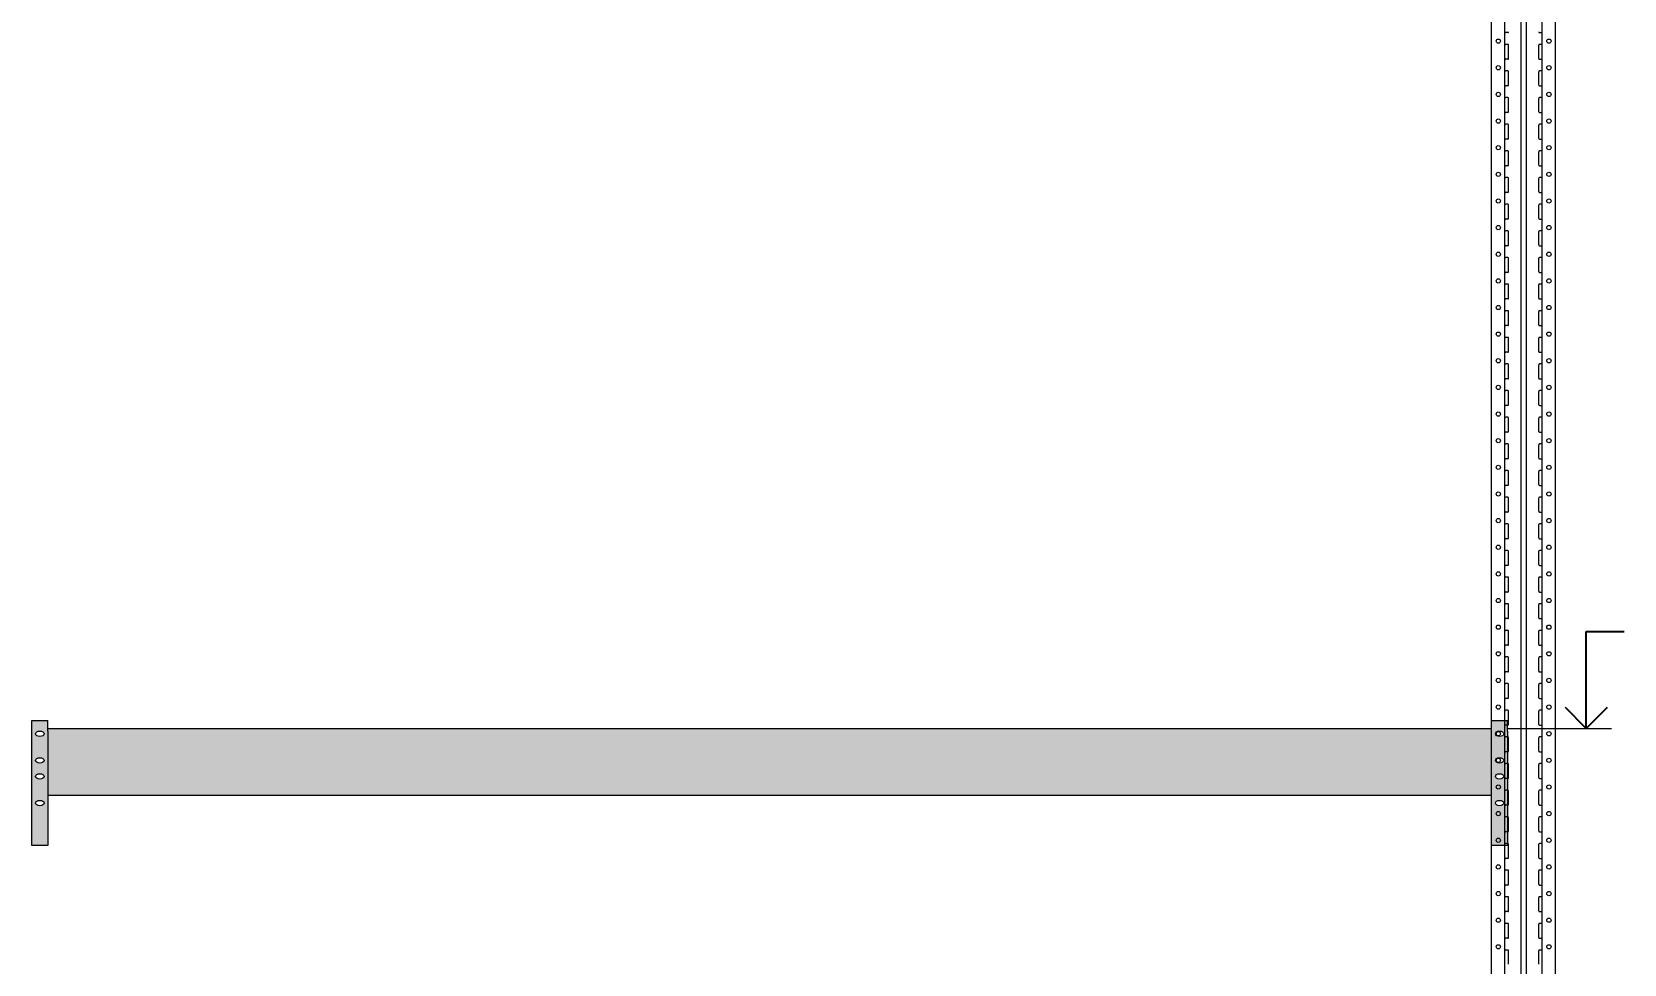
# Model space of a CAD drawing. Header units: millimetres. Extents: x -2347 to 642, y 366 to 7366.
# Drawn here: x -2347 to 642, y 3866 to 5616 of the extents above; entities that cross this region are included whole.
import ezdxf
from ezdxf import colors
from ezdxf.entities.mleader import LeaderData, LeaderLine
from ezdxf.math import Vec2, Vec3

# ---------------------------------------------------------------- set-up
doc = ezdxf.new("R2010")
doc.units = ezdxf.units.MM
doc.layers.add('Рамы', color=7, linetype='Continuous', true_color=0x154889)
doc.layers.add('Ригели', color=7, linetype='Continuous', true_color=0xe75b12)
doc.styles.add('GOST 2.304', font='CS_Gost2304.shx')

# ---------------------------------------------------------------- blocks, each defined once
blk = doc.blocks.new('_Open90')
at = {"color": 0, "linetype": 'ByBlock', "lineweight": -2}
for p, q in [((-0.5, 0.5), (0, 0)), ((0, 0), (-1, 0)), ((0, 0), (-0.5, -0.5))]:
    blk.add_line(p, q, dxfattribs=at)
blk = doc.blocks.new('Зацеп')
at = {"layer": 'Ригели'}
h = blk.add_hatch(color=256, dxfattribs=at)
h.dxf.hatch_style = 1
h.paths.add_polyline_path([(15, 5), (15, 25), (-15, 25), (-15, -210), (15, -210), (15, -120)])
edge = h.paths.add_edge_path(flags=16)
edge.add_ellipse((0, -50), major_axis=(-8, 0), ratio=0.631397, start_angle=0, end_angle=360)
edge = h.paths.add_edge_path(flags=16)
edge.add_ellipse((0, 0), major_axis=(-8, 0), ratio=0.631397, start_angle=0, end_angle=360)
edge = h.paths.add_edge_path(flags=16)
edge.add_ellipse((0, -80), major_axis=(-8, 0), ratio=0.631397, start_angle=0, end_angle=360)
edge = h.paths.add_edge_path(flags=16)
edge.add_ellipse((0, -130), major_axis=(-8, 0), ratio=0.631397, start_angle=0, end_angle=360)
at = {"lineweight": 0}
for p, q in [((-15, -210), (-15, 25)), ((-15, 25), (15, 25)), ((15, 5), (15, 25)), ((15, 5), (15, -120)), ((15, -120), (15, -210)), ((15, -210), (-15, -210))]:
    blk.add_line(p, q, dxfattribs=at)
for centre in [(0, 0), (0, -50), (0, -80), (0, -130)]:
    blk.add_ellipse(centre, major_axis=(-8, 0), ratio=0.631397, dxfattribs=at)
blk = doc.blocks.new('*U18')
at = {"layer": 'Ригели'}
h = blk.add_hatch(color=256, dxfattribs=at)
h.dxf.hatch_style = 1
h.paths.add_polyline_path([(0, 0), (0, -5), (0, -125), (2710, -125), (2710, 0)])
at = {"lineweight": 0}
for p, q in [((0, 0), (2710, 0)), ((0, -125), (2710, -125))]:
    blk.add_line(p, q, dxfattribs=at)
for p in [(-15, -10), (2725, -10)]:
    blk.add_blockref('Зацеп', p)
blk = doc.blocks.new('*U9')
at = {"lineweight": 13, "ltscale": 100}
for p, q in [((-60, 0), (-60, 7000)), ((-35, 0), (-35, 7000)), ((-5.5, 7000), (-5.5, 0)), ((5, 7000), (5, 0)), ((35, 0), (35, 7000)), ((60, 0), (60, 7000))]:
    blk.add_line(p, q, dxfattribs=at)
at = {"lineweight": 13}
for p, q in [((-29.7, 5248.2), (-33.5, 5248.2)), ((29.8, 5248.2), (33.5, 5248.2)), ((-29.7, 5226.2), (-33.5, 5226.2)), ((-28.3, 5200), (-28.3, 5224.7)), ((28.3, 5200), (28.3, 5224.6)), ((33.5, 5226.2), (29.8, 5226.2)), ((-29.7, 5198.2), (-33.5, 5198.2)), ((-29.7, 5176.2), (-33.5, 5176.2)), ((-28.3, 5199.7), (-28.3, 5200)), ((-28.3, 5150), (-28.3, 5174.7)), ((28.3, 5199.7), (28.3, 5200)), ((28.3, 5150), (28.3, 5174.6)), ((29.8, 5198.2), (33.5, 5198.2)), ((33.5, 5176.2), (29.8, 5176.2)), ((-29.7, 5148.2), (-33.5, 5148.2)), ((-28.3, 5149.7), (-28.3, 5150)), ((28.3, 5149.7), (28.3, 5150)), ((29.8, 5148.2), (33.5, 5148.2)), ((-29.7, 5126.2), (-33.5, 5126.2)), ((-28.3, 5100), (-28.3, 5124.7)), ((28.3, 5100), (28.3, 5124.6)), ((33.5, 5126.2), (29.8, 5126.2)), ((-29.7, 5098.2), (-33.5, 5098.2)), ((-28.3, 5099.7), (-28.3, 5100)), ((28.3, 5099.7), (28.3, 5100)), ((29.8, 5098.2), (33.5, 5098.2)), ((-29.7, 5076.2), (-33.5, 5076.2)), ((-28.3, 5050), (-28.3, 5074.7)), ((28.3, 5050), (28.3, 5074.6)), ((33.5, 5076.2), (29.8, 5076.2)), ((-29.7, 5048.2), (-33.5, 5048.2)), ((-29.7, 5026.2), (-33.5, 5026.2)), ((-28.3, 5049.7), (-28.3, 5050)), ((-28.3, 5000), (-28.3, 5024.7)), ((28.3, 5049.7), (28.3, 5050)), ((28.3, 5000), (28.3, 5024.6)), ((29.8, 5048.2), (33.5, 5048.2)), ((33.5, 5026.2), (29.8, 5026.2)), ((-29.7, 4998.2), (-33.5, 4998.2)), ((-28.3, 4999.7), (-28.3, 5000)), ((28.3, 4999.7), (28.3, 5000)), ((29.8, 4998.2), (33.5, 4998.2)), ((-29.7, 4976.2), (-33.5, 4976.2)), ((-28.3, 4950), (-28.3, 4974.7)), ((28.3, 4950), (28.3, 4974.6)), ((33.5, 4976.2), (29.8, 4976.2)), ((-29.7, 4948.2), (-33.5, 4948.2)), ((-28.3, 4949.7), (-28.3, 4950)), ((28.3, 4949.7), (28.3, 4950)), ((29.8, 4948.2), (33.5, 4948.2)), ((-29.7, 4926.2), (-33.5, 4926.2)), ((-28.3, 4900), (-28.3, 4924.7)), ((28.3, 4900), (28.3, 4924.6)), ((33.5, 4926.2), (29.8, 4926.2)), ((-29.7, 4898.2), (-33.5, 4898.2)), ((-29.7, 4876.2), (-33.5, 4876.2)), ((-28.3, 4899.7), (-28.3, 4900)), ((-28.3, 4850), (-28.3, 4874.7)), ((28.3, 4899.7), (28.3, 4900)), ((28.3, 4850), (28.3, 4874.6)), ((29.8, 4898.2), (33.5, 4898.2)), ((33.5, 4876.2), (29.8, 4876.2)), ((-29.7, 4848.2), (-33.5, 4848.2)), ((-28.3, 4849.7), (-28.3, 4850)), ((28.3, 4849.7), (28.3, 4850)), ((29.8, 4848.2), (33.5, 4848.2)), ((-29.7, 4826.2), (-33.5, 4826.2)), ((-28.3, 4800), (-28.3, 4824.7)), ((28.3, 4800), (28.3, 4824.6)), ((33.5, 4826.2), (29.8, 4826.2)), ((-29.7, 4798.2), (-33.5, 4798.2)), ((-28.3, 4799.7), (-28.3, 4800)), ((28.3, 4799.7), (28.3, 4800)), ((29.8, 4798.2), (33.5, 4798.2)), ((-29.7, 4776.2), (-33.5, 4776.2)), ((-28.3, 4750), (-28.3, 4774.7)), ((28.3, 4750), (28.3, 4774.6)), ((33.5, 4776.2), (29.8, 4776.2)), ((-29.7, 4748.2), (-33.5, 4748.2)), ((-29.7, 4726.2), (-33.5, 4726.2)), ((-28.3, 4749.7), (-28.3, 4750)), ((-28.3, 4700), (-28.3, 4724.7)), ((28.3, 4749.7), (28.3, 4750)), ((28.3, 4700), (28.3, 4724.6)), ((29.8, 4748.2), (33.5, 4748.2)), ((33.5, 4726.2), (29.8, 4726.2)), ((-29.7, 4698.2), (-33.5, 4698.2)), ((-28.3, 4699.7), (-28.3, 4700)), ((28.3, 4699.7), (28.3, 4700)), ((29.8, 4698.2), (33.5, 4698.2)), ((-29.7, 4676.2), (-33.5, 4676.2)), ((-28.3, 4650), (-28.3, 4674.7)), ((28.3, 4650), (28.3, 4674.6)), ((33.5, 4676.2), (29.8, 4676.2)), ((-29.7, 4648.2), (-33.5, 4648.2)), ((-28.3, 4649.7), (-28.3, 4650)), ((28.3, 4649.7), (28.3, 4650)), ((29.8, 4648.2), (33.5, 4648.2)), ((-29.7, 4626.2), (-33.5, 4626.2)), ((-28.3, 4600), (-28.3, 4624.7)), ((28.3, 4600), (28.3, 4624.6)), ((33.5, 4626.2), (29.8, 4626.2)), ((-29.7, 4598.2), (-33.5, 4598.2)), ((-29.7, 4576.2), (-33.5, 4576.2)), ((-28.3, 4599.7), (-28.3, 4600)), ((-28.3, 4550), (-28.3, 4574.7)), ((28.3, 4599.7), (28.3, 4600)), ((28.3, 4550), (28.3, 4574.6)), ((29.8, 4598.2), (33.5, 4598.2)), ((33.5, 4576.2), (29.8, 4576.2)), ((-29.7, 4548.2), (-33.5, 4548.2)), ((-28.3, 4549.7), (-28.3, 4550)), ((28.3, 4549.7), (28.3, 4550)), ((29.8, 4548.2), (33.5, 4548.2)), ((-29.7, 4526.2), (-33.5, 4526.2)), ((-28.3, 4500), (-28.3, 4524.7)), ((28.3, 4500), (28.3, 4524.6)), ((33.5, 4526.2), (29.8, 4526.2)), ((-29.7, 4498.2), (-33.5, 4498.2)), ((-28.3, 4499.7), (-28.3, 4500)), ((28.3, 4499.7), (28.3, 4500)), ((29.8, 4498.2), (33.5, 4498.2)), ((-29.7, 4476.2), (-33.5, 4476.2)), ((-28.3, 4450), (-28.3, 4474.7)), ((28.3, 4450), (28.3, 4474.6)), ((33.5, 4476.2), (29.8, 4476.2)), ((-29.7, 4448.2), (-33.5, 4448.2)), ((-29.7, 4426.2), (-33.5, 4426.2)), ((-28.3, 4449.7), (-28.3, 4450)), ((-28.3, 4400), (-28.3, 4424.7)), ((28.3, 4449.7), (28.3, 4450)), ((28.3, 4400), (28.3, 4424.6)), ((29.8, 4448.2), (33.5, 4448.2)), ((33.5, 4426.2), (29.8, 4426.2)), ((-29.7, 4398.2), (-33.5, 4398.2)), ((-28.3, 4399.7), (-28.3, 4400)), ((28.3, 4399.7), (28.3, 4400)), ((29.8, 4398.2), (33.5, 4398.2)), ((-29.7, 4376.2), (-33.5, 4376.2)), ((-28.3, 4350), (-28.3, 4374.7)), ((28.3, 4350), (28.3, 4374.6)), ((33.5, 4376.2), (29.8, 4376.2)), ((-29.7, 4348.2), (-33.5, 4348.2)), ((-28.3, 4349.7), (-28.3, 4350)), ((28.3, 4349.7), (28.3, 4350)), ((29.8, 4348.2), (33.5, 4348.2)), ((-29.7, 4326.2), (-33.5, 4326.2)), ((-28.3, 4300), (-28.3, 4324.7)), ((28.3, 4300), (28.3, 4324.6)), ((33.5, 4326.2), (29.8, 4326.2)), ((-29.7, 4298.2), (-33.5, 4298.2)), ((-29.7, 4276.2), (-33.5, 4276.2)), ((-28.3, 4299.7), (-28.3, 4300)), ((-28.3, 4250), (-28.3, 4274.7)), ((28.3, 4299.7), (28.3, 4300)), ((28.3, 4250), (28.3, 4274.6)), ((29.8, 4298.2), (33.5, 4298.2)), ((33.5, 4276.2), (29.8, 4276.2)), ((-29.7, 4248.2), (-33.5, 4248.2)), ((-28.3, 4249.7), (-28.3, 4250)), ((28.3, 4249.7), (28.3, 4250)), ((29.8, 4248.2), (33.5, 4248.2)), ((-29.7, 4226.2), (-33.5, 4226.2)), ((-28.3, 4200), (-28.3, 4224.7)), ((28.3, 4200), (28.3, 4224.6)), ((33.5, 4226.2), (29.8, 4226.2)), ((-29.7, 4198.2), (-33.5, 4198.2)), ((-28.3, 4199.7), (-28.3, 4200)), ((28.3, 4199.7), (28.3, 4200)), ((29.8, 4198.2), (33.5, 4198.2)), ((-29.7, 4176.2), (-33.5, 4176.2)), ((-28.3, 4150), (-28.3, 4174.7)), ((28.3, 4150), (28.3, 4174.6)), ((33.5, 4176.2), (29.8, 4176.2)), ((-29.7, 4148.2), (-33.5, 4148.2)), ((-29.7, 4126.2), (-33.5, 4126.2)), ((-28.3, 4149.7), (-28.3, 4150)), ((-28.3, 4100), (-28.3, 4124.7)), ((28.3, 4149.7), (28.3, 4150)), ((28.3, 4100), (28.3, 4124.6)), ((29.8, 4148.2), (33.5, 4148.2)), ((33.5, 4126.2), (29.8, 4126.2)), ((-29.7, 4098.2), (-33.5, 4098.2)), ((-28.3, 4099.7), (-28.3, 4100)), ((28.3, 4099.7), (28.3, 4100)), ((29.8, 4098.2), (33.5, 4098.2)), ((-29.7, 4076.2), (-33.5, 4076.2)), ((-28.3, 4050), (-28.3, 4074.7)), ((28.3, 4050), (28.3, 4074.6)), ((33.5, 4076.2), (29.8, 4076.2)), ((-29.7, 4048.2), (-33.5, 4048.2)), ((-28.3, 4049.7), (-28.3, 4050)), ((28.3, 4049.7), (28.3, 4050)), ((29.8, 4048.2), (33.5, 4048.2)), ((-29.7, 4026.2), (-33.5, 4026.2)), ((-28.3, 4000), (-28.3, 4024.7)), ((28.3, 4000), (28.3, 4024.6)), ((33.5, 4026.2), (29.8, 4026.2)), ((-29.7, 3998.2), (-33.5, 3998.2)), ((-29.7, 3976.2), (-33.5, 3976.2)), ((-28.3, 3999.7), (-28.3, 4000)), ((28.3, 3999.7), (28.3, 4000)), ((29.8, 3998.2), (33.5, 3998.2)), ((33.5, 3976.2), (29.8, 3976.2)), ((-29.7, 3948.2), (-33.5, 3948.2)), ((-28.3, 3949.7), (-28.3, 3950)), ((-28.3, 3950), (-28.3, 3974.7)), ((28.3, 3950), (28.3, 3974.6)), ((28.3, 3949.7), (28.3, 3950)), ((29.8, 3948.2), (33.5, 3948.2)), ((-29.7, 3926.2), (-33.5, 3926.2)), ((-28.3, 3900), (-28.3, 3924.7)), ((28.3, 3900), (28.3, 3924.6)), ((33.5, 3926.2), (29.8, 3926.2)), ((-29.7, 3898.2), (-33.5, 3898.2)), ((-28.3, 3899.7), (-28.3, 3900)), ((28.3, 3899.7), (28.3, 3900)), ((29.8, 3898.2), (33.5, 3898.2)), ((-29.7, 3876.2), (-33.5, 3876.2)), ((-28.3, 3850), (-28.3, 3874.7)), ((28.3, 3850), (28.3, 3874.6)), ((33.5, 3876.2), (29.8, 3876.2)), ((-29.7, 3848.2), (-33.5, 3848.2)), ((-29.7, 3826.2), (-33.5, 3826.2)), ((-28.3, 3849.7), (-28.3, 3850)), ((28.3, 3849.7), (28.3, 3850)), ((29.8, 3848.2), (33.5, 3848.2)), ((33.5, 3826.2), (29.8, 3826.2)), ((-29.7, 3798.2), (-33.5, 3798.2)), ((-28.3, 3799.7), (-28.3, 3800)), ((-28.3, 3800), (-28.3, 3824.7)), ((28.3, 3800), (28.3, 3824.6)), ((28.3, 3799.7), (28.3, 3800)), ((29.8, 3798.2), (33.5, 3798.2)), ((-29.7, 3776.2), (-33.5, 3776.2)), ((-28.3, 3750), (-28.3, 3774.7)), ((28.3, 3750), (28.3, 3774.6)), ((33.5, 3776.2), (29.8, 3776.2)), ((-29.7, 3748.2), (-33.5, 3748.2)), ((-28.3, 3749.7), (-28.3, 3750)), ((28.3, 3749.7), (28.3, 3750)), ((29.8, 3748.2), (33.5, 3748.2)), ((-29.7, 3726.2), (-33.5, 3726.2)), ((-28.3, 3700), (-28.3, 3724.7)), ((28.3, 3700), (28.3, 3724.6)), ((33.5, 3726.2), (29.8, 3726.2)), ((-29.7, 3698.2), (-33.5, 3698.2)), ((-29.7, 3676.2), (-33.5, 3676.2)), ((-28.3, 3699.7), (-28.3, 3700)), ((28.3, 3699.7), (28.3, 3700)), ((29.8, 3698.2), (33.5, 3698.2)), ((33.5, 3676.2), (29.8, 3676.2)), ((-29.7, 3648.2), (-33.5, 3648.2)), ((-28.3, 3649.7), (-28.3, 3650)), ((-28.3, 3650), (-28.3, 3674.7)), ((28.3, 3650), (28.3, 3674.6)), ((28.3, 3649.7), (28.3, 3650)), ((29.8, 3648.2), (33.5, 3648.2)), ((-29.7, 3626.2), (-33.5, 3626.2)), ((-28.3, 3600), (-28.3, 3624.7)), ((28.3, 3600), (28.3, 3624.6)), ((33.5, 3626.2), (29.8, 3626.2)), ((-29.7, 3598.2), (-33.5, 3598.2)), ((-28.3, 3599.7), (-28.3, 3600)), ((28.3, 3599.7), (28.3, 3600)), ((29.8, 3598.2), (33.5, 3598.2)), ((-29.7, 3576.2), (-33.5, 3576.2)), ((-28.3, 3550), (-28.3, 3574.7)), ((28.3, 3550), (28.3, 3574.6)), ((33.5, 3576.2), (29.8, 3576.2)), ((-29.7, 3548.2), (-33.5, 3548.2)), ((-28.3, 3549.7), (-28.3, 3550)), ((28.3, 3549.7), (28.3, 3550)), ((29.8, 3548.2), (33.5, 3548.2)), ((-29.7, 3526.2), (-33.5, 3526.2)), ((-28.3, 3499.7), (-28.3, 3500)), ((-28.3, 3500), (-28.3, 3524.7)), ((28.3, 3500), (28.3, 3524.6)), ((28.3, 3499.7), (28.3, 3500)), ((33.5, 3526.2), (29.8, 3526.2))]:
    blk.add_line(p, q, dxfattribs=at)
for centre, major_axis, start_param, end_param in [((-47.5, 5232.2), (4, 0), -0.000077, 6.283108), ((-33.5, 5249.7), (-1.06, 1.06), 0.785398, 2.356194), ((-29.7, 5249.7), (1.06, 1.06), 3.926991, 5.497787), ((29.8, 5249.7), (-1.06, 1.06), 0.785398, 2.356194), ((33.5, 5249.7), (1.06, 1.06), 3.926991, 5.497787), ((47.5, 5232.2), (4, 0), -0.000077, 6.283108), ((-33.5, 5224.7), (1.06, 1.06), 0.785398, 2.356194), ((-29.7, 5224.7), (-1.06, 1.06), 3.926991, 5.497787), ((29.8, 5224.7), (1.06, 1.06), 0.785398, 2.356194), ((33.5, 5224.7), (-1.06, 1.06), 3.926991, 5.497787), ((-47.5, 5182.2), (4, 0), -0.000077, 6.283108), ((-33.5, 5199.7), (-1.06, 1.06), 0.785398, 2.356194), ((-33.5, 5174.7), (1.06, 1.06), 0.785398, 2.356194), ((-29.7, 5199.7), (1.06, 1.06), 3.926991, 5.497787), ((-29.7, 5174.7), (-1.06, 1.06), 3.926991, 5.497787), ((29.8, 5199.7), (-1.06, 1.06), 0.785398, 2.356194), ((29.8, 5174.7), (1.06, 1.06), 0.785398, 2.356194), ((33.5, 5199.7), (1.06, 1.06), 3.926991, 5.497787), ((33.5, 5174.7), (-1.06, 1.06), 3.926991, 5.497787), ((47.5, 5182.2), (4, 0), -0.000077, 6.283108), ((-33.5, 5149.7), (-1.06, 1.06), 0.785398, 2.356194), ((-29.7, 5149.7), (1.06, 1.06), 3.926991, 5.497787), ((29.8, 5149.7), (-1.06, 1.06), 0.785398, 2.356194), ((33.5, 5149.7), (1.06, 1.06), 3.926991, 5.497787), ((-47.5, 5132.2), (4, 0), -0.000077, 6.283108), ((-33.5, 5124.7), (1.06, 1.06), 0.785398, 2.356194), ((-29.7, 5124.7), (-1.06, 1.06), 3.926991, 5.497787), ((29.8, 5124.7), (1.06, 1.06), 0.785398, 2.356194), ((33.5, 5124.7), (-1.06, 1.06), 3.926991, 5.497787), ((47.5, 5132.2), (4, 0), -0.000077, 6.283108), ((-47.5, 5082.2), (4, 0), -0.000077, 6.283108), ((-33.5, 5099.7), (-1.06, 1.06), 0.785398, 2.356194), ((-29.7, 5099.7), (1.06, 1.06), 3.926991, 5.497787), ((29.8, 5099.7), (-1.06, 1.06), 0.785398, 2.356194), ((33.5, 5099.7), (1.06, 1.06), 3.926991, 5.497787), ((47.5, 5082.2), (4, 0), -0.000077, 6.283108), ((-33.5, 5074.7), (1.06, 1.06), 0.785398, 2.356194), ((-29.7, 5074.7), (-1.06, 1.06), 3.926991, 5.497787), ((29.8, 5074.7), (1.06, 1.06), 0.785398, 2.356194), ((33.5, 5074.7), (-1.06, 1.06), 3.926991, 5.497787), ((-47.5, 5032.2), (4, 0), -0.000077, 6.283108), ((-33.5, 5049.7), (-1.06, 1.06), 0.785398, 2.356194), ((-33.5, 5024.7), (1.06, 1.06), 0.785398, 2.356194), ((-29.7, 5049.7), (1.06, 1.06), 3.926991, 5.497787), ((-29.7, 5024.7), (-1.06, 1.06), 3.926991, 5.497787), ((29.8, 5049.7), (-1.06, 1.06), 0.785398, 2.356194), ((29.8, 5024.7), (1.06, 1.06), 0.785398, 2.356194), ((33.5, 5049.7), (1.06, 1.06), 3.926991, 5.497787), ((33.5, 5024.7), (-1.06, 1.06), 3.926991, 5.497787), ((47.5, 5032.2), (4, 0), -0.000077, 6.283108), ((-33.5, 4999.7), (-1.06, 1.06), 0.785398, 2.356194), ((-29.7, 4999.7), (1.06, 1.06), 3.926991, 5.497787), ((29.8, 4999.7), (-1.06, 1.06), 0.785398, 2.356194), ((33.5, 4999.7), (1.06, 1.06), 3.926991, 5.497787), ((-47.5, 4982.2), (4, 0), -0.000077, 6.283108), ((-33.5, 4974.7), (1.06, 1.06), 0.785398, 2.356194), ((-29.7, 4974.7), (-1.06, 1.06), 3.926991, 5.497787), ((29.8, 4974.7), (1.06, 1.06), 0.785398, 2.356194), ((33.5, 4974.7), (-1.06, 1.06), 3.926991, 5.497787), ((47.5, 4982.2), (4, 0), -0.000077, 6.283108), ((-47.5, 4932.2), (4, 0), -0.000077, 6.283108), ((-33.5, 4949.7), (-1.06, 1.06), 0.785398, 2.356194), ((-29.7, 4949.7), (1.06, 1.06), 3.926991, 5.497787), ((29.8, 4949.7), (-1.06, 1.06), 0.785398, 2.356194), ((33.5, 4949.7), (1.06, 1.06), 3.926991, 5.497787), ((47.5, 4932.2), (4, 0), -0.000077, 6.283108), ((-33.5, 4924.7), (1.06, 1.06), 0.785398, 2.356194), ((-29.7, 4924.7), (-1.06, 1.06), 3.926991, 5.497787), ((29.8, 4924.7), (1.06, 1.06), 0.785398, 2.356194), ((33.5, 4924.7), (-1.06, 1.06), 3.926991, 5.497787), ((-47.5, 4882.2), (4, 0), -0.000077, 6.283108), ((-33.5, 4899.7), (-1.06, 1.06), 0.785398, 2.356194), ((-33.5, 4874.7), (1.06, 1.06), 0.785398, 2.356194), ((-29.7, 4899.7), (1.06, 1.06), 3.926991, 5.497787), ((-29.7, 4874.7), (-1.06, 1.06), 3.926991, 5.497787), ((29.8, 4899.7), (-1.06, 1.06), 0.785398, 2.356194), ((29.8, 4874.7), (1.06, 1.06), 0.785398, 2.356194), ((33.5, 4899.7), (1.06, 1.06), 3.926991, 5.497787), ((33.5, 4874.7), (-1.06, 1.06), 3.926991, 5.497787), ((47.5, 4882.2), (4, 0), -0.000077, 6.283108), ((-33.5, 4849.7), (-1.06, 1.06), 0.785398, 2.356194), ((-29.7, 4849.7), (1.06, 1.06), 3.926991, 5.497787), ((29.8, 4849.7), (-1.06, 1.06), 0.785398, 2.356194), ((33.5, 4849.7), (1.06, 1.06), 3.926991, 5.497787), ((-47.5, 4832.2), (4, 0), -0.000077, 6.283108), ((-33.5, 4824.7), (1.06, 1.06), 0.785398, 2.356194), ((-29.7, 4824.7), (-1.06, 1.06), 3.926991, 5.497787), ((29.8, 4824.7), (1.06, 1.06), 0.785398, 2.356194), ((33.5, 4824.7), (-1.06, 1.06), 3.926991, 5.497787), ((47.5, 4832.2), (4, 0), -0.000077, 6.283108), ((-47.5, 4782.2), (4, 0), -0.000077, 6.283108), ((-33.5, 4799.7), (-1.06, 1.06), 0.785398, 2.356194), ((-29.7, 4799.7), (1.06, 1.06), 3.926991, 5.497787), ((29.8, 4799.7), (-1.06, 1.06), 0.785398, 2.356194), ((33.5, 4799.7), (1.06, 1.06), 3.926991, 5.497787), ((47.5, 4782.2), (4, 0), -0.000077, 6.283108), ((-33.5, 4774.7), (1.06, 1.06), 0.785398, 2.356194), ((-29.7, 4774.7), (-1.06, 1.06), 3.926991, 5.497787), ((29.8, 4774.7), (1.06, 1.06), 0.785398, 2.356194), ((33.5, 4774.7), (-1.06, 1.06), 3.926991, 5.497787), ((-47.5, 4732.2), (4, 0), -0.000077, 6.283108), ((-33.5, 4749.7), (-1.06, 1.06), 0.785398, 2.356194), ((-33.5, 4724.7), (1.06, 1.06), 0.785398, 2.356194), ((-29.7, 4749.7), (1.06, 1.06), 3.926991, 5.497787), ((-29.7, 4724.7), (-1.06, 1.06), 3.926991, 5.497787), ((29.8, 4749.7), (-1.06, 1.06), 0.785398, 2.356194), ((29.8, 4724.7), (1.06, 1.06), 0.785398, 2.356194), ((33.5, 4749.7), (1.06, 1.06), 3.926991, 5.497787), ((33.5, 4724.7), (-1.06, 1.06), 3.926991, 5.497787), ((47.5, 4732.2), (4, 0), -0.000077, 6.283108), ((-33.5, 4699.7), (-1.06, 1.06), 0.785398, 2.356194), ((-29.7, 4699.7), (1.06, 1.06), 3.926991, 5.497787), ((29.8, 4699.7), (-1.06, 1.06), 0.785398, 2.356194), ((33.5, 4699.7), (1.06, 1.06), 3.926991, 5.497787), ((-47.5, 4682.2), (4, 0), -0.000077, 6.283108), ((-33.5, 4674.7), (1.06, 1.06), 0.785398, 2.356194), ((-29.7, 4674.7), (-1.06, 1.06), 3.926991, 5.497787), ((29.8, 4674.7), (1.06, 1.06), 0.785398, 2.356194), ((33.5, 4674.7), (-1.06, 1.06), 3.926991, 5.497787), ((47.5, 4682.2), (4, 0), -0.000077, 6.283108), ((-47.5, 4632.2), (4, 0), -0.000077, 6.283108), ((-33.5, 4649.7), (-1.06, 1.06), 0.785398, 2.356194), ((-29.7, 4649.7), (1.06, 1.06), 3.926991, 5.497787), ((29.8, 4649.7), (-1.06, 1.06), 0.785398, 2.356194), ((33.5, 4649.7), (1.06, 1.06), 3.926991, 5.497787), ((47.5, 4632.2), (4, 0), -0.000077, 6.283108), ((-33.5, 4624.7), (1.06, 1.06), 0.785398, 2.356194), ((-29.7, 4624.7), (-1.06, 1.06), 3.926991, 5.497787), ((29.8, 4624.7), (1.06, 1.06), 0.785398, 2.356194), ((33.5, 4624.7), (-1.06, 1.06), 3.926991, 5.497787), ((-47.5, 4582.2), (4, 0), -0.000077, 6.283108), ((-33.5, 4599.7), (-1.06, 1.06), 0.785398, 2.356194), ((-33.5, 4574.7), (1.06, 1.06), 0.785398, 2.356194), ((-29.7, 4599.7), (1.06, 1.06), 3.926991, 5.497787), ((-29.7, 4574.7), (-1.06, 1.06), 3.926991, 5.497787), ((29.8, 4599.7), (-1.06, 1.06), 0.785398, 2.356194), ((29.8, 4574.7), (1.06, 1.06), 0.785398, 2.356194), ((33.5, 4599.7), (1.06, 1.06), 3.926991, 5.497787), ((33.5, 4574.7), (-1.06, 1.06), 3.926991, 5.497787), ((47.5, 4582.2), (4, 0), -0.000077, 6.283108), ((-33.5, 4549.7), (-1.06, 1.06), 0.785398, 2.356194), ((-29.7, 4549.7), (1.06, 1.06), 3.926991, 5.497787), ((29.8, 4549.7), (-1.06, 1.06), 0.785398, 2.356194), ((33.5, 4549.7), (1.06, 1.06), 3.926991, 5.497787), ((-47.5, 4532.2), (4, 0), -0.000077, 6.283108), ((-33.5, 4524.7), (1.06, 1.06), 0.785398, 2.356194), ((-29.7, 4524.7), (-1.06, 1.06), 3.926991, 5.497787), ((29.8, 4524.7), (1.06, 1.06), 0.785398, 2.356194), ((33.5, 4524.7), (-1.06, 1.06), 3.926991, 5.497787), ((47.5, 4532.2), (4, 0), -0.000077, 6.283108), ((-47.5, 4482.2), (4, 0), -0.000077, 6.283108), ((-33.5, 4499.7), (-1.06, 1.06), 0.785398, 2.356194), ((-29.7, 4499.7), (1.06, 1.06), 3.926991, 5.497787), ((29.8, 4499.7), (-1.06, 1.06), 0.785398, 2.356194), ((33.5, 4499.7), (1.06, 1.06), 3.926991, 5.497787), ((47.5, 4482.2), (4, 0), -0.000077, 6.283108), ((-33.5, 4474.7), (1.06, 1.06), 0.785398, 2.356194), ((-29.7, 4474.7), (-1.06, 1.06), 3.926991, 5.497787), ((29.8, 4474.7), (1.06, 1.06), 0.785398, 2.356194), ((33.5, 4474.7), (-1.06, 1.06), 3.926991, 5.497787), ((-47.5, 4432.2), (4, 0), -0.000077, 6.283108), ((-33.5, 4449.7), (-1.06, 1.06), 0.785398, 2.356194), ((-33.5, 4424.7), (1.06, 1.06), 0.785398, 2.356194), ((-29.7, 4449.7), (1.06, 1.06), 3.926991, 5.497787), ((-29.7, 4424.7), (-1.06, 1.06), 3.926991, 5.497787), ((29.8, 4449.7), (-1.06, 1.06), 0.785398, 2.356194), ((29.8, 4424.7), (1.06, 1.06), 0.785398, 2.356194), ((33.5, 4449.7), (1.06, 1.06), 3.926991, 5.497787), ((33.5, 4424.7), (-1.06, 1.06), 3.926991, 5.497787), ((47.5, 4432.2), (4, 0), -0.000077, 6.283108), ((-33.5, 4399.7), (-1.06, 1.06), 0.785398, 2.356194), ((-29.7, 4399.7), (1.06, 1.06), 3.926991, 5.497787), ((29.8, 4399.7), (-1.06, 1.06), 0.785398, 2.356194), ((33.5, 4399.7), (1.06, 1.06), 3.926991, 5.497787), ((-47.5, 4382.2), (4, 0), -0.000077, 6.283108), ((-33.5, 4374.7), (1.06, 1.06), 0.785398, 2.356194), ((-29.7, 4374.7), (-1.06, 1.06), 3.926991, 5.497787), ((29.8, 4374.7), (1.06, 1.06), 0.785398, 2.356194), ((33.5, 4374.7), (-1.06, 1.06), 3.926991, 5.497787), ((47.5, 4382.2), (4, 0), -0.000077, 6.283108), ((-47.5, 4332.2), (4, 0), -0.000077, 6.283108), ((-33.5, 4349.7), (-1.06, 1.06), 0.785398, 2.356194), ((-29.7, 4349.7), (1.06, 1.06), 3.926991, 5.497787), ((29.8, 4349.7), (-1.06, 1.06), 0.785398, 2.356194), ((33.5, 4349.7), (1.06, 1.06), 3.926991, 5.497787), ((47.5, 4332.2), (4, 0), -0.000077, 6.283108), ((-33.5, 4324.7), (1.06, 1.06), 0.785398, 2.356194), ((-29.7, 4324.7), (-1.06, 1.06), 3.926991, 5.497787), ((29.8, 4324.7), (1.06, 1.06), 0.785398, 2.356194), ((33.5, 4324.7), (-1.06, 1.06), 3.926991, 5.497787), ((-47.5, 4282.2), (4, 0), -0.000077, 6.283108), ((-33.5, 4299.7), (-1.06, 1.06), 0.785398, 2.356194), ((-33.5, 4274.7), (1.06, 1.06), 0.785398, 2.356194), ((-29.7, 4299.7), (1.06, 1.06), 3.926991, 5.497787), ((-29.7, 4274.7), (-1.06, 1.06), 3.926991, 5.497787), ((29.8, 4299.7), (-1.06, 1.06), 0.785398, 2.356194), ((29.8, 4274.7), (1.06, 1.06), 0.785398, 2.356194), ((33.5, 4299.7), (1.06, 1.06), 3.926991, 5.497787), ((33.5, 4274.7), (-1.06, 1.06), 3.926991, 5.497787), ((47.5, 4282.2), (4, 0), -0.000077, 6.283108), ((-33.5, 4249.7), (-1.06, 1.06), 0.785398, 2.356194), ((-29.7, 4249.7), (1.06, 1.06), 3.926991, 5.497787), ((29.8, 4249.7), (-1.06, 1.06), 0.785398, 2.356194), ((33.5, 4249.7), (1.06, 1.06), 3.926991, 5.497787), ((-47.5, 4232.2), (4, 0), -0.000077, 6.283108), ((-33.5, 4224.7), (1.06, 1.06), 0.785398, 2.356194), ((-29.7, 4224.7), (-1.06, 1.06), 3.926991, 5.497787), ((29.8, 4224.7), (1.06, 1.06), 0.785398, 2.356194), ((33.5, 4224.7), (-1.06, 1.06), 3.926991, 5.497787), ((47.5, 4232.2), (4, 0), -0.000077, 6.283108), ((-47.5, 4182.2), (4, 0), -0.000077, 6.283108), ((-33.5, 4199.7), (-1.06, 1.06), 0.785398, 2.356194), ((-29.7, 4199.7), (1.06, 1.06), 3.926991, 5.497787), ((29.8, 4199.7), (-1.06, 1.06), 0.785398, 2.356194), ((33.5, 4199.7), (1.06, 1.06), 3.926991, 5.497787), ((47.5, 4182.2), (4, 0), -0.000077, 6.283108), ((-33.5, 4174.7), (1.06, 1.06), 0.785398, 2.356194), ((-29.7, 4174.7), (-1.06, 1.06), 3.926991, 5.497787), ((29.8, 4174.7), (1.06, 1.06), 0.785398, 2.356194), ((33.5, 4174.7), (-1.06, 1.06), 3.926991, 5.497787), ((-47.5, 4132.2), (4, 0), -0.000077, 6.283108), ((-33.5, 4149.7), (-1.06, 1.06), 0.785398, 2.356194), ((-33.5, 4124.7), (1.06, 1.06), 0.785398, 2.356194), ((-29.7, 4149.7), (1.06, 1.06), 3.926991, 5.497787), ((-29.7, 4124.7), (-1.06, 1.06), 3.926991, 5.497787), ((29.8, 4149.7), (-1.06, 1.06), 0.785398, 2.356194), ((29.8, 4124.7), (1.06, 1.06), 0.785398, 2.356194), ((33.5, 4149.7), (1.06, 1.06), 3.926991, 5.497787), ((33.5, 4124.7), (-1.06, 1.06), 3.926991, 5.497787), ((47.5, 4132.2), (4, 0), -0.000077, 6.283108), ((-33.5, 4099.7), (-1.06, 1.06), 0.785398, 2.356194), ((-29.7, 4099.7), (1.06, 1.06), 3.926991, 5.497787), ((29.8, 4099.7), (-1.06, 1.06), 0.785398, 2.356194), ((33.5, 4099.7), (1.06, 1.06), 3.926991, 5.497787), ((-47.5, 4082.2), (4, 0), -0.000077, 6.283108), ((-33.5, 4074.7), (1.06, 1.06), 0.785398, 2.356194), ((-29.7, 4074.7), (-1.06, 1.06), 3.926991, 5.497787), ((29.8, 4074.7), (1.06, 1.06), 0.785398, 2.356194), ((33.5, 4074.7), (-1.06, 1.06), 3.926991, 5.497787), ((47.5, 4082.2), (4, 0), -0.000077, 6.283108), ((-47.5, 4032.2), (4, 0), -0.000077, 6.283108), ((-33.5, 4049.7), (-1.06, 1.06), 0.785398, 2.356194), ((-29.7, 4049.7), (1.06, 1.06), 3.926991, 5.497787), ((29.8, 4049.7), (-1.06, 1.06), 0.785398, 2.356194), ((33.5, 4049.7), (1.06, 1.06), 3.926991, 5.497787), ((47.5, 4032.2), (4, 0), -0.000077, 6.283108), ((-33.5, 4024.7), (1.06, 1.06), 0.785398, 2.356194), ((-29.7, 4024.7), (-1.06, 1.06), 3.926991, 5.497787), ((29.8, 4024.7), (1.06, 1.06), 0.785398, 2.356194), ((33.5, 4024.7), (-1.06, 1.06), 3.926991, 5.497787), ((-47.5, 3982.2), (4, 0), -0.000077, 6.283108), ((-33.5, 3999.7), (-1.06, 1.06), 0.785398, 2.356194), ((-33.5, 3974.7), (1.06, 1.06), 0.785398, 2.356194), ((-29.7, 3999.7), (1.06, 1.06), 3.926991, 5.497787), ((-29.7, 3974.7), (-1.06, 1.06), 3.926991, 5.497787), ((29.8, 3999.7), (-1.06, 1.06), 0.785398, 2.356194), ((29.8, 3974.7), (1.06, 1.06), 0.785398, 2.356194), ((33.5, 3999.7), (1.06, 1.06), 3.926991, 5.497787), ((33.5, 3974.7), (-1.06, 1.06), 3.926991, 5.497787), ((47.5, 3982.2), (4, 0), -0.000077, 6.283108), ((-33.5, 3949.7), (-1.06, 1.06), 0.785398, 2.356194), ((-29.7, 3949.7), (1.06, 1.06), 3.926991, 5.497787), ((29.8, 3949.7), (-1.06, 1.06), 0.785398, 2.356194), ((33.5, 3949.7), (1.06, 1.06), 3.926991, 5.497787), ((-47.5, 3932.2), (4, 0), -0.000077, 6.283108), ((-33.5, 3924.7), (1.06, 1.06), 0.785398, 2.356194), ((-29.7, 3924.7), (-1.06, 1.06), 3.926991, 5.497787), ((29.8, 3924.7), (1.06, 1.06), 0.785398, 2.356194), ((33.5, 3924.7), (-1.06, 1.06), 3.926991, 5.497787), ((47.5, 3932.2), (4, 0), -0.000077, 6.283108), ((-47.5, 3882.2), (4, 0), -0.000077, 6.283108), ((-33.5, 3899.7), (-1.06, 1.06), 0.785398, 2.356194), ((-29.7, 3899.7), (1.06, 1.06), 3.926991, 5.497787), ((29.8, 3899.7), (-1.06, 1.06), 0.785398, 2.356194), ((33.5, 3899.7), (1.06, 1.06), 3.926991, 5.497787), ((47.5, 3882.2), (4, 0), -0.000077, 6.283108), ((-33.5, 3874.7), (1.06, 1.06), 0.785398, 2.356194), ((-29.7, 3874.7), (-1.06, 1.06), 3.926991, 5.497787), ((29.8, 3874.7), (1.06, 1.06), 0.785398, 2.356194), ((33.5, 3874.7), (-1.06, 1.06), 3.926991, 5.497787), ((-47.5, 3832.2), (4, 0), -0.000077, 6.283108), ((-33.5, 3849.7), (-1.06, 1.06), 0.785398, 2.356194), ((-33.5, 3824.7), (1.06, 1.06), 0.785398, 2.356194), ((-29.7, 3849.7), (1.06, 1.06), 3.926991, 5.497787), ((-29.7, 3824.7), (-1.06, 1.06), 3.926991, 5.497787), ((29.8, 3849.7), (-1.06, 1.06), 0.785398, 2.356194), ((29.8, 3824.7), (1.06, 1.06), 0.785398, 2.356194), ((33.5, 3849.7), (1.06, 1.06), 3.926991, 5.497787), ((33.5, 3824.7), (-1.06, 1.06), 3.926991, 5.497787), ((47.5, 3832.2), (4, 0), -0.000077, 6.283108), ((-33.5, 3799.7), (-1.06, 1.06), 0.785398, 2.356194), ((-29.7, 3799.7), (1.06, 1.06), 3.926991, 5.497787), ((29.8, 3799.7), (-1.06, 1.06), 0.785398, 2.356194), ((33.5, 3799.7), (1.06, 1.06), 3.926991, 5.497787), ((-47.5, 3782.2), (4, 0), -0.000077, 6.283108), ((-33.5, 3774.7), (1.06, 1.06), 0.785398, 2.356194), ((-29.7, 3774.7), (-1.06, 1.06), 3.926991, 5.497787), ((29.8, 3774.7), (1.06, 1.06), 0.785398, 2.356194), ((33.5, 3774.7), (-1.06, 1.06), 3.926991, 5.497787), ((47.5, 3782.2), (4, 0), -0.000077, 6.283108), ((-47.5, 3732.2), (4, 0), -0.000077, 6.283108), ((-33.5, 3749.7), (-1.06, 1.06), 0.785398, 2.356194), ((-29.7, 3749.7), (1.06, 1.06), 3.926991, 5.497787), ((29.8, 3749.7), (-1.06, 1.06), 0.785398, 2.356194), ((33.5, 3749.7), (1.06, 1.06), 3.926991, 5.497787), ((47.5, 3732.2), (4, 0), -0.000077, 6.283108), ((-33.5, 3724.7), (1.06, 1.06), 0.785398, 2.356194), ((-29.7, 3724.7), (-1.06, 1.06), 3.926991, 5.497787), ((29.8, 3724.7), (1.06, 1.06), 0.785398, 2.356194), ((33.5, 3724.7), (-1.06, 1.06), 3.926991, 5.497787), ((-47.5, 3682.2), (4, 0), -0.000077, 6.283108), ((-33.5, 3699.7), (-1.06, 1.06), 0.785398, 2.356194), ((-33.5, 3674.7), (1.06, 1.06), 0.785398, 2.356194), ((-29.7, 3699.7), (1.06, 1.06), 3.926991, 5.497787), ((-29.7, 3674.7), (-1.06, 1.06), 3.926991, 5.497787), ((29.8, 3699.7), (-1.06, 1.06), 0.785398, 2.356194), ((29.8, 3674.7), (1.06, 1.06), 0.785398, 2.356194), ((33.5, 3699.7), (1.06, 1.06), 3.926991, 5.497787), ((33.5, 3674.7), (-1.06, 1.06), 3.926991, 5.497787), ((47.5, 3682.2), (4, 0), -0.000077, 6.283108), ((-33.5, 3649.7), (-1.06, 1.06), 0.785398, 2.356194), ((-29.7, 3649.7), (1.06, 1.06), 3.926991, 5.497787), ((29.8, 3649.7), (-1.06, 1.06), 0.785398, 2.356194), ((33.5, 3649.7), (1.06, 1.06), 3.926991, 5.497787), ((-47.5, 3632.2), (4, 0), -0.000077, 6.283108), ((-33.5, 3624.7), (1.06, 1.06), 0.785398, 2.356194), ((-29.7, 3624.7), (-1.06, 1.06), 3.926991, 5.497787), ((29.8, 3624.7), (1.06, 1.06), 0.785398, 2.356194), ((33.5, 3624.7), (-1.06, 1.06), 3.926991, 5.497787), ((47.5, 3632.2), (4, 0), -0.000077, 6.283108), ((-47.5, 3582.2), (4, 0), -0.000077, 6.283108), ((-33.5, 3599.7), (-1.06, 1.06), 0.785398, 2.356194), ((-29.7, 3599.7), (1.06, 1.06), 3.926991, 5.497787), ((29.8, 3599.7), (-1.06, 1.06), 0.785398, 2.356194), ((33.5, 3599.7), (1.06, 1.06), 3.926991, 5.497787), ((47.5, 3582.2), (4, 0), -0.000077, 6.283108), ((-33.5, 3574.7), (1.06, 1.06), 0.785398, 2.356194), ((-29.7, 3574.7), (-1.06, 1.06), 3.926991, 5.497787), ((29.8, 3574.7), (1.06, 1.06), 0.785398, 2.356194), ((33.5, 3574.7), (-1.06, 1.06), 3.926991, 5.497787), ((-47.5, 3532.2), (4, 0), -0.000077, 6.283108), ((-33.5, 3549.7), (-1.06, 1.06), 0.785398, 2.356194), ((-29.7, 3549.7), (1.06, 1.06), 3.926991, 5.497787), ((29.8, 3549.7), (-1.06, 1.06), 0.785398, 2.356194), ((33.5, 3549.7), (1.06, 1.06), 3.926991, 5.497787), ((47.5, 3532.2), (4, 0), -0.000077, 6.283108), ((-33.5, 3524.7), (1.06, 1.06), 0.785398, 2.356194), ((-29.7, 3524.7), (-1.06, 1.06), 3.926991, 5.497787), ((29.8, 3524.7), (1.06, 1.06), 0.785398, 2.356194), ((33.5, 3524.7), (-1.06, 1.06), 3.926991, 5.497787)]:
    blk.add_ellipse(centre, major_axis=major_axis, ratio=1, start_param=start_param, end_param=end_param, dxfattribs=at)

msp = doc.modelspace()

# ---------------------------------------------------------------- linework, layer by layer
at = {"lineweight": 0}
msp.add_line((422.9, 4308.2), (617.8, 4308.2), dxfattribs=at)

# ---------------------------------------------------------------- block references
msp.add_blockref('*U18', (-2317.1, 4308.2))
at = {"layer": 'Рамы'}
msp.add_blockref('*U9', (452.9, 366.1), dxfattribs=at)

# ---------------------------------------------------------------- leaders
at = {"lineweight": 0, "ltscale": 100}
ml = msp.add_multileader_mtext('Standard', dxfattribs=at)
ml.set_content('     ', color=256, style='GOST 2.304')
ml.set_leader_properties()
ml.set_arrow_properties(name='OPEN90')
ml.build(insert=Vec2(0, 0))
ml.multileader.update_dxf_attribs({"text_left_attachment_type": 6, "text_right_attachment_type": 7, "arrow_head_size": 78.2})
ctx = ml.context
ctx.base_point, ctx.char_height, ctx.arrow_head_size, ctx.landing_gap_size, ctx.plane_origin = Vec3(573.7, 4489.9), 43.43, 78.2, 0.869, Vec3(905.7, 5055.3)
ctx.left_attachment, ctx.right_attachment = 6, 7
notes = []
notes.append((ctx, [(0, (1, 1, 0), (570.3, 4489.9), (1, 0), 3.47, [(0, [(570.6, 4308.2)], 0, [])])]))
ctx.mtext.insert, ctx.mtext.line_spacing_factor, ctx.mtext.flow_direction = Vec3(574.6, 4533.3), 0.51, 5
for ctx, leaders in notes:
    for number, flags, end, landing, length, lines in leaders:
        leader = LeaderData()
        leader.index, (leader.has_last_leader_line, leader.has_dogleg_vector, leader.attachment_direction) = number, flags
        leader.last_leader_point, leader.dogleg_vector, leader.dogleg_length = Vec3(end), Vec3(landing), length
        for number, points, colour, breaks in lines:
            line = LeaderLine()
            line.index, line.vertices, line.color, line.breaks = number, Vec3.list(points), colors.encode_raw_color(colour), breaks
            leader.lines.append(line)
        ctx.leaders.append(leader)

doc.saveas('drawing.dxf')
